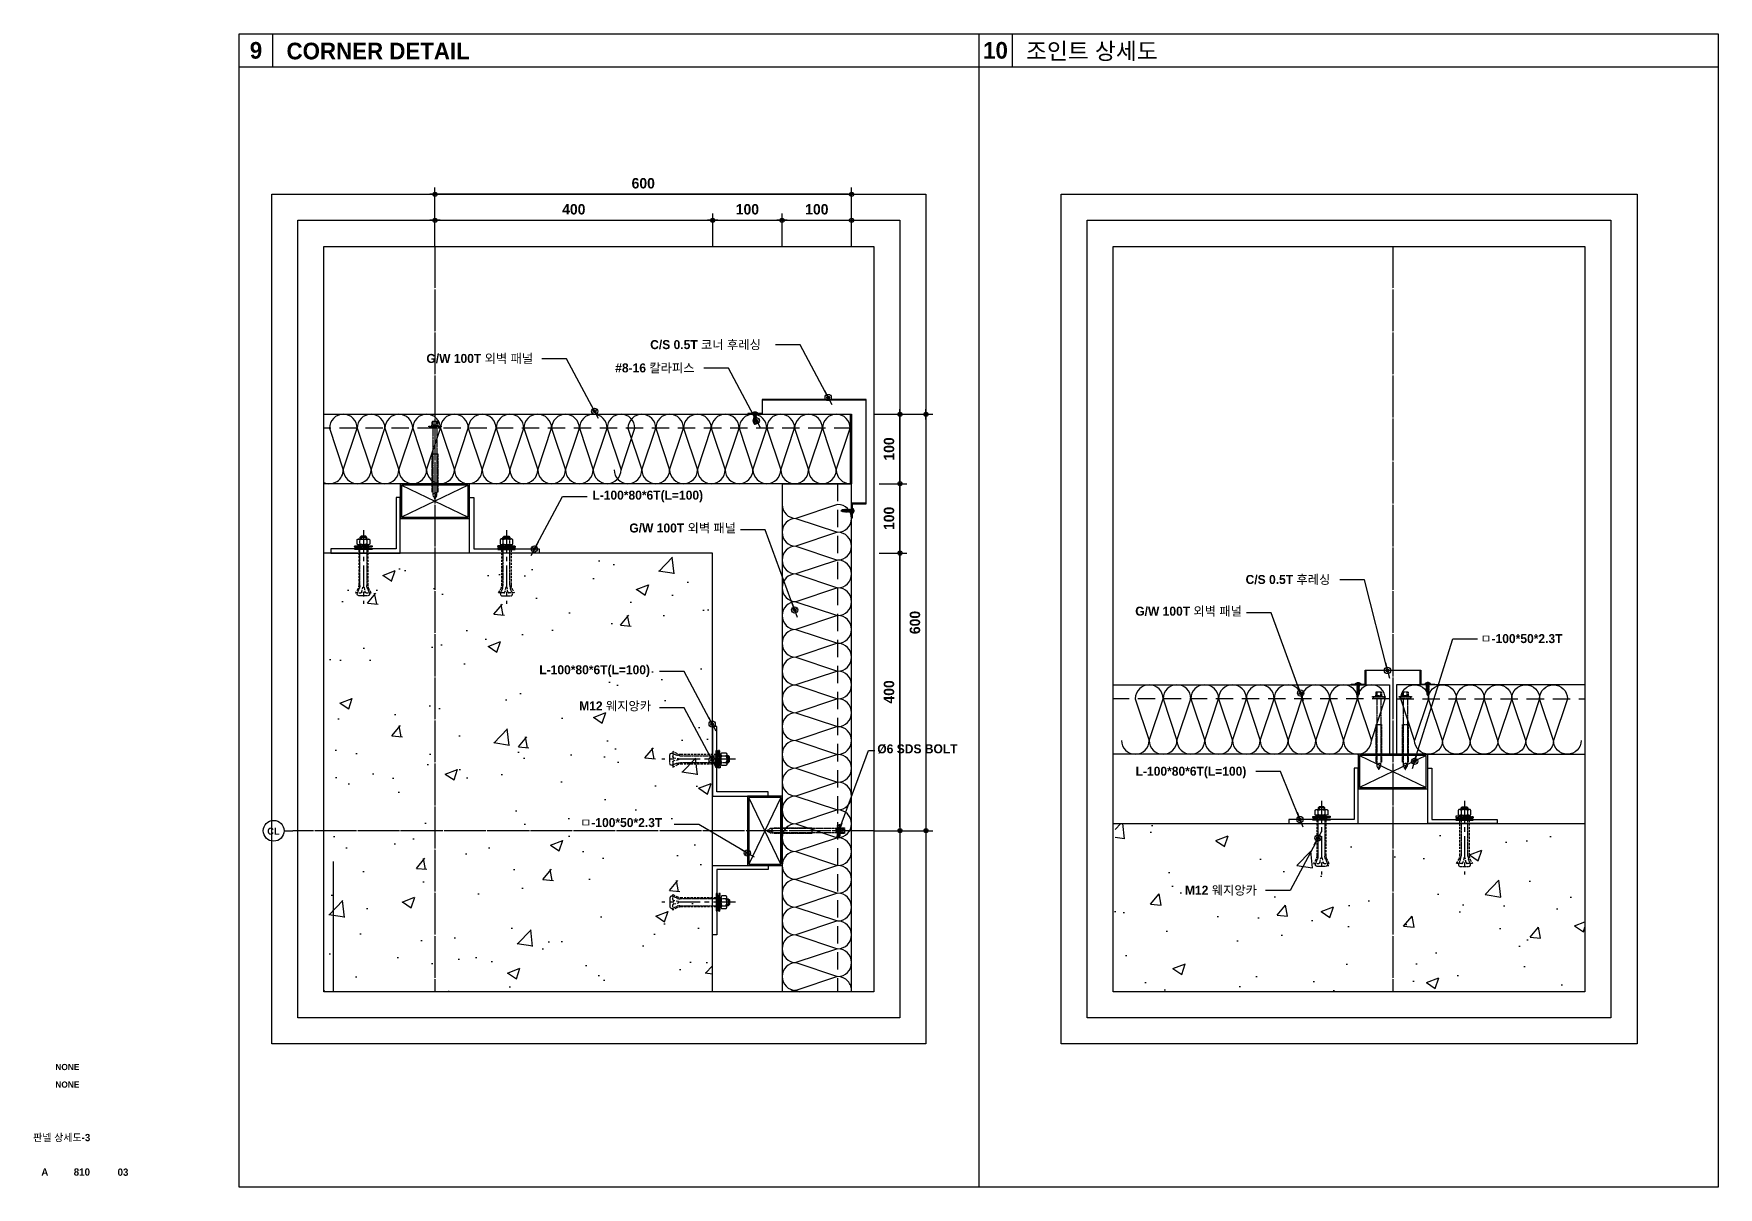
# Model space of a CAD drawing. Extents: x 0 to 20413, y 0 to 2870.
# Drawn here: x 8584 to 11010, y 60 to 1722 of the extents above; entities that cross this region are included whole.
import ezdxf
from ezdxf.enums import TextEntityAlignment as Align

# ---------------------------------------------------------------- set-up
doc = ezdxf.new("R2010")
doc.units = 0
for name, pattern in [('2층평면도-변경$0$CEN', [62, 60, -1, 0, -1]), ('CENTER', [50.8, 31.75, -6.35, 6.35, -6.35]), ('HIDDEN', [0.375, 0.25, -0.125]), ('HIDDEN2', [4.7625, 3.175, -1.5875]), ('XR-PLAN$0$CEN', [62, 60, -1, 0, -1])]:
    doc.linetypes.add(name, pattern=pattern)
doc.layers.get('Defpoints').update_dxf_attribs({"color": 151})
for name, color, linetype in [('1', 7, 'Continuous'), ('2', 2, 'Continuous'), ('2층평면도-변경$0$CEN', 1, '2층평면도-변경$0$CEN'), ('A-ANNO-TEXT1', 7, 'Continuous'), ('A-SYM-LEAD', 7, 'Continuous'), ('AA-XXXX-DIM', 7, 'Continuous'), ('AA-XXXX-SYM', 7, 'Continuous'), ('BOLT', 10, 'Continuous'), ('DIM', 7, 'Continuous'), ('INSUL', 251, 'Continuous'), ('SCREW', 6, 'Continuous'), ('XR-PLAN$0$AA-WAXM-COL', 2, 'Continuous'), ('XR-PLAN$0$AA-XXXX-CNTL', 1, 'XR-PLAN$0$CEN')]:
    doc.layers.add(name, color=color, linetype=linetype)
doc.styles.add('2020음성 1차', font='나눔고딕Bold.ttf')
doc.styles.get("Standard").update_dxf_attribs({"font": 'NanumGothicBold.ttf'})
doc.dimstyles.new('DIM-5', dxfattribs={"dimscale": 5, "dimtxt": 3, "dimasz": 1, "dimexe": 2, "dimexo": 3, "dimgap": 1.5, "dimtad": 1, "dimdec": 0, "dimzin": 0, "dimdsep": 46, "dimtxsty": '2020음성 1차', "dimblk1": 'DIMDOT', "dimblk2": 'DIMDOT', "dimsah": 1, "dimcen": 0, "dimdle": 4, "dimclrd": 7, "dimclre": 7, "dimclrt": 3, "dimadec": 0, "dimazin": 0, "dimtfac": 1, "dimtdec": 0, "dimtix": 1, "dimtmove": 2, "dimatfit": 3, "dimldrblk": 'DIMDOT', "dimfxl": 1, "dimtolj": 1, "dimtzin": 0, "dimarcsym": 0})
doc.dimstyles.new('DIM5', dxfattribs={"dimscale": 5, "dimtxt": 3, "dimasz": 3, "dimexe": 2, "dimexo": 2, "dimgap": 1, "dimtad": 1, "dimdec": 0, "dimdsep": 46, "dimtxsty": 'Standard', "dimblk1": 'DIMDOT', "dimblk2": 'DIMDOT', "dimsah": 1, "dimcen": 0.09, "dimclrt": 4, "dimadec": 0, "dimazin": 0, "dimtfac": 1, "dimtdec": 0, "dimtix": 1, "dimtmove": 2, "dimatfit": 3, "dimldrblk": 'DIMDOT', "dimfxl": 2, "dimtolj": 1, "dimtzin": 0, "dimarcsym": 0})

# ---------------------------------------------------------------- blocks, each defined once
blk = doc.blocks.new('DIMSYM1')
at = {"layer": 'AA-XXXX-SYM'}
blk.add_line((0, 5), (0, 0), dxfattribs=at)
blk.add_circle((0, 11), 6, dxfattribs=at)
at = {"layer": 'AA-XXXX-SYM', "color": 4, "style": '2020음성 1차'}
blk.add_attdef('N', text='', height=4, dxfattribs=at).set_placement((-0.26, 11.12), align=Align.MIDDLE)
blk = doc.blocks.new('An')
at = {"layer": 'BOLT', "linetype": 'CENTER'}
blk.add_line((0, 27.7), (0, -78.2), dxfattribs=at)
at = {"layer": 'BOLT'}
for p, q in [((7.1, 15.1), (-7.1, 15.1)), ((7.1, 6.8), (-7.1, 6.8)), ((-5, 17.4), (5, 17.4)), ((-3.3, 19.1), (-3.3, 15.1)), ((3.3, 19.1), (3.3, 15.1)), ((6.7, 15.1), (6.7, 15.1))]:
    blk.add_line(p, q, dxfattribs=at)
for points in [[(-12.7, 3.8), (-0.2, 2.2), (0, 3.8), (-12.5, 5.5)], [(12.5, 0), (12.5, 1.7), (-12.5, 1.7), (-12.5, 0)], [(12.5, 3.1), (0, 4.7), (0.2, 6.4), (12.7, 4.7)]]:
    blk.add_lwpolyline(points, close=True, dxfattribs=at)
at = {"layer": 'BOLT', "linetype": 'HIDDEN'}
blk.add_lwpolyline([(12.7, 4.7), (-12.5, 5.5), (-12.7, 3.8), (12.5, 3.1)], close=True, dxfattribs=at)
at = {"layer": 'BOLT', "linetype": 'HIDDEN2'}
blk.add_lwpolyline([(6.7, 0), (6.7, -51.2, 0.126377), (8.1, -56.8), (11.3, -62.5), (3.8, -62.5, -0.360473), (2.2, -61.1), (1, -54.8, 0.412222), (0, -54.2), (-0.2, -54.2, 0.360473), (-1, -54.8), (-2.2, -61.1, -0.360473), (-3.8, -62.5), (-11.3, -62.5), (-8.1, -56.8, 0.126377), (-6.7, -51.2), (-6.7, 0)], format="xyb", dxfattribs=at)
at = {"layer": 'BOLT', "linetype": 'CENTER'}
blk.add_lwpolyline([(-9.1, 14), (-9.1, 8, 0.57735), (-5, 8, 0.238157), (5, 8, 0.57735), (9.1, 8), (9.1, 14, 0.57735), (5, 14, 0.238157), (-5, 14, 0.57735)], format="xyb", close=True, dxfattribs=at)
at = {"layer": 'BOLT', "linetype": 'HIDDEN'}
blk.add_lwpolyline([(-5, 14), (-5, 0), (-5, -51.9, -0.095415), (-5.8, -56.3), (-8.6, -63.2, 0.530598), (-6.3, -66.7), (0, -66.7), (6.3, -66.7, 0.530598), (8.6, -63.2), (5.8, -56.3, -0.095415), (5, -51.9), (5, 0), (5, 14)], format="xyb", dxfattribs=at)
at = {"layer": 'BOLT'}
blk.add_lwpolyline([(-5, 14), (-5, 17.4), (-3.3, 19.1), (3.3, 19.1), (5, 17.4), (5, 14)], dxfattribs=at)
blk = doc.blocks.new('SCREW100')
at = {"layer": '2', "color": 13, "linetype": 'HIDDEN'}
for p, q in [((-4, 10), (4, 10)), ((-4, 4.2), (-4, 10)), ((-3, 0), (-3, -92)), ((-2.5, 4.2), (-2.5, 10)), ((2.5, 10), (2.5, 4.2)), ((3, 0), (3, -92)), ((4, 10), (4, 4.2))]:
    blk.add_line(p, q, dxfattribs=at)
for points in [[(9, 3), (9, 2), (-9, 2), (-9, 3)], [(-5, 4.2), (-5, 3), (5, 3), (5, 4.2)]]:
    blk.add_lwpolyline(points, close=True, dxfattribs=at)
for points in [[(7.5, 2), (7.5, 0), (-7.5, 0), (-7.5, 2)], [(-3, -92), (-4, -92), (-4, -37), (4, -37), (4, -92), (3, -92)], [(-3, -92), (-3, -97), (0, -102), (3, -97), (3, -92)], [(0, -102), (1, -96), (3, -94), (1, -93), (-3, -95)]]:
    blk.add_lwpolyline(points, dxfattribs=at)
blk = doc.blocks.new('SCREW')
at = {"layer": 'SCREW'}
for p, q in [((2652.1, -792.9), (2652.6, -792.6)), ((2653.6, -792.6), (2652.1, -792.9)), ((2652.6, -793.1), (2652.1, -792.9)), ((2656.3, -793.8), (2652.1, -794.5)), ((2652.1, -794.5), (2652.6, -793.9)), ((2652.6, -794.7), (2652.1, -794.5)), ((2656.3, -795), (2652.1, -795.7)), ((2652.1, -795.7), (2652.6, -795.2)), ((2652.6, -796), (2652.1, -795.7)), ((2656.3, -796.3), (2652.1, -797)), ((2652.1, -797), (2652.6, -796.5)), ((2652.6, -797.2), (2652.1, -797)), ((2656.3, -797.5), (2652.1, -798.2)), ((2652.1, -798.2), (2652.6, -797.7)), ((2652.6, -798.5), (2652.1, -798.2)), ((2656.3, -798.8), (2652.1, -799.5)), ((2652.1, -799.5), (2652.6, -799)), ((2652.6, -799.8), (2652.1, -799.5)), ((2656.3, -800.1), (2652.1, -800.8)), ((2652.1, -800.8), (2652.6, -800.3)), ((2652.6, -790.3), (2654.2, -788.6)), ((2652.6, -790.3), (2653.6, -790.3)), ((2652.6, -792.6), (2652.6, -790.3)), ((2652.6, -793.1), (2653.6, -792.6)), ((2652.6, -792.6), (2653.6, -792.6)), ((2652.6, -793.9), (2652.6, -793.1)), ((2652.6, -793.9), (2655.7, -793.5)), ((2655.7, -794.3), (2652.6, -794.7)), ((2652.6, -795.2), (2652.6, -794.7)), ((2652.6, -795.2), (2655.7, -794.8)), ((2655.7, -795.5), (2652.6, -796)), ((2652.6, -796.5), (2655.7, -796)), ((2652.6, -796.5), (2652.6, -796)), ((2655.7, -796.8), (2652.6, -797.2)), ((2652.6, -797.7), (2652.6, -797.2)), ((2652.6, -797.7), (2655.7, -797.3)), ((2655.7, -798.1), (2652.6, -798.5)), ((2652.6, -799), (2652.6, -798.5)), ((2652.6, -799), (2655.7, -798.6)), ((2655.7, -799.3), (2652.6, -799.8)), ((2652.6, -800.3), (2655.7, -799.8)), ((2652.6, -800.3), (2652.6, -799.8)), ((2655.7, -800.6), (2652.6, -801)), ((2654.2, -788.6), (2653.6, -792.6)), ((2653.6, -792.6), (2654.2, -793.1)), ((2654.2, -793.1), (2655.2, -792.6)), ((2655.7, -793.5), (2655.7, -790.8)), ((2655.7, -793.5), (2656.3, -793.8)), ((2656.3, -793.8), (2655.7, -794.3)), ((2655.7, -794.3), (2655.7, -794.8)), ((2655.7, -794.8), (2656.3, -795)), ((2656.3, -795), (2655.7, -795.5)), ((2655.7, -795.5), (2655.7, -796)), ((2655.7, -796), (2656.3, -796.3)), ((2656.3, -796.3), (2655.7, -796.8)), ((2655.7, -796.8), (2655.7, -797.3)), ((2655.7, -796.8), (2655.7, -797.3)), ((2655.7, -797.3), (2656.3, -797.5)), ((2656.3, -797.5), (2655.7, -798.1)), ((2655.7, -798.1), (2655.7, -798.6)), ((2655.7, -798.1), (2655.7, -798.6)), ((2655.7, -798.6), (2656.3, -798.8)), ((2656.3, -798.8), (2655.7, -799.3)), ((2655.7, -799.3), (2655.7, -799.8)), ((2655.7, -799.3), (2655.7, -799.8)), ((2655.7, -799.8), (2656.3, -800.1)), ((2656.3, -800.1), (2655.7, -800.6)), ((2655.7, -800.6), (2655.7, -801.1)), ((2655.7, -800.6), (2655.7, -801.1)), ((2658.1, -804.6), (2650.2, -804.6)), ((2650.2, -804.6), (2650.2, -805.1)), ((2650.2, -805.1), (2658.1, -805.1)), ((2652.6, -801), (2652.1, -800.8)), ((2656.3, -801.3), (2652.1, -802)), ((2652.1, -802), (2652.6, -801.5)), ((2652.6, -802.3), (2652.1, -802)), ((2656.3, -802.6), (2652.1, -803.3)), ((2652.1, -803.3), (2652.6, -802.8)), ((2652.6, -803.5), (2652.1, -803.3)), ((2656.3, -803.9), (2652.1, -804.6)), ((2652.1, -804.6), (2652.6, -804.1)), ((2652.6, -801.5), (2652.6, -801)), ((2652.6, -801.5), (2655.7, -801.1)), ((2655.7, -801.9), (2652.6, -802.3)), ((2652.6, -802.8), (2652.6, -802.3)), ((2652.6, -802.8), (2655.7, -802.4)), ((2655.7, -803.1), (2652.6, -803.5)), ((2652.6, -804.1), (2652.6, -803.5)), ((2652.6, -804.1), (2655.7, -803.6)), ((2653.5, -806.8), (2653.5, -805.5)), ((2653.5, -805.5), (2654, -805.5)), ((2654.8, -805.5), (2654.4, -805.5)), ((2654.8, -806.8), (2654.8, -805.5)), ((2655.7, -801.1), (2656.3, -801.3)), ((2656.3, -801.3), (2655.7, -801.9)), ((2655.7, -801.9), (2655.7, -802.4)), ((2655.7, -801.9), (2655.7, -802.4)), ((2655.7, -802.4), (2656.3, -802.6)), ((2656.3, -802.6), (2655.7, -803.1)), ((2655.7, -803.1), (2655.7, -803.6)), ((2655.7, -803.1), (2655.7, -803.6)), ((2655.7, -803.6), (2656.3, -803.9)), ((2656.3, -803.9), (2655.7, -804.4)), ((2655.7, -804.4), (2655.7, -804.6)), ((2658.1, -804.6), (2658.1, -805.1))]:
    blk.add_line(p, q, dxfattribs=at)
for centre, radius, start, end in [((2654, -790.2), 1.65, 57.5313, 85.5597), ((2652.8, -790.8), 2.84, 358.1657, 42.9584), ((2652.5, -790.9), 3.22, 327.4176, 0.6916), ((2654.2, -801.9), 4.99, 221.1042, 318.8958)]:
    blk.add_arc(centre, radius, start, end, dxfattribs=at)
blk = doc.blocks.new('PIs4')
at = {"layer": 'SCREW'}
blk.add_blockref('SCREW', (-2654.2, 804.6), dxfattribs=at)
blk = doc.blocks.new('DIMDOT')
blk.add_line((-1.5, 0), (1.5, 0))
for radius in [0.6, 0.28]:
    blk.add_circle((0, 0), radius)
blk = doc.blocks.new('*D255')
at = {"color": 7, "lineweight": -2}
for p, q in [((9801.4, 973.7), (9841.4, 973.7)), ((9831.4, 578.7), (9831.4, 968.7)), ((9801.4, 573.7), (9841.4, 573.7))]:
    blk.add_line(p, q, dxfattribs=at)
at = {"layer": 'Defpoints', "color": 0}
for p in [(9786.4, 973.7), (9831.4, 973.7), (9786.4, 573.7)]:
    blk.add_point(p, dxfattribs=at)
at = {"color": 7, "linetype": 'ByBlock', "lineweight": -2, "xscale": 5, "yscale": 5, "zscale": 5}
for p, rotation in [((9831.4, 973.7), 90), ((9831.4, 573.7), 270)]:
    blk.add_blockref('DIMDOT', p, dxfattribs=dict(at, rotation=rotation))
at = {"color": 3, "insert": (9815.7, 773.7), "char_height": 15, "attachment_point": 5, "rotation": 90, "style": '2020음성 1차'}
blk.add_mtext('\\A1;400', dxfattribs=at)
blk = doc.blocks.new('*D256')
at = {"color": 7, "lineweight": -2}
for p, q in [((9801.4, 1073.7), (9841.4, 1073.7)), ((9831.4, 978.7), (9831.4, 1068.7)), ((9801.4, 973.7), (9841.4, 973.7))]:
    blk.add_line(p, q, dxfattribs=at)
at = {"layer": 'Defpoints', "color": 0}
for p in [(9786.4, 1073.7), (9831.4, 1073.7), (9786.4, 973.7)]:
    blk.add_point(p, dxfattribs=at)
at = {"color": 7, "linetype": 'ByBlock', "lineweight": -2, "xscale": 5, "yscale": 5, "zscale": 5}
for p, rotation in [((9831.4, 1073.7), 90), ((9831.4, 973.7), 270)]:
    blk.add_blockref('DIMDOT', p, dxfattribs=dict(at, rotation=rotation))
at = {"color": 3, "insert": (9815.7, 1023.7), "char_height": 15, "attachment_point": 5, "rotation": 90, "style": '2020음성 1차'}
blk.add_mtext('\\A1;100', dxfattribs=at)
blk = doc.blocks.new('*D257')
at = {"color": 7, "lineweight": -2}
for p, q in [((9801.4, 1173.7), (9841.4, 1173.7)), ((9831.4, 1078.7), (9831.4, 1168.7)), ((9801.4, 1073.7), (9841.4, 1073.7))]:
    blk.add_line(p, q, dxfattribs=at)
at = {"layer": 'Defpoints', "color": 0}
for p in [(9786.4, 1173.7), (9831.4, 1173.7), (9786.4, 1073.7)]:
    blk.add_point(p, dxfattribs=at)
at = {"color": 7, "linetype": 'ByBlock', "lineweight": -2, "xscale": 5, "yscale": 5, "zscale": 5}
for p, rotation in [((9831.4, 1173.7), 90), ((9831.4, 1073.7), 270)]:
    blk.add_blockref('DIMDOT', p, dxfattribs=dict(at, rotation=rotation))
at = {"color": 3, "insert": (9815.7, 1123.7), "char_height": 15, "attachment_point": 5, "rotation": 90, "style": '2020음성 1차'}
blk.add_mtext('\\A1;100', dxfattribs=at)
blk = doc.blocks.new('*D258')
at = {"color": 7, "lineweight": -2}
for p, q in [((9793.9, 1173.7), (9878.9, 1173.7)), ((9868.9, 1168.7), (9868.9, 578.7)), ((9793.9, 573.7), (9878.9, 573.7))]:
    blk.add_line(p, q, dxfattribs=at)
at = {"layer": 'Defpoints', "color": 0}
for p in [(9778.9, 1173.7), (9778.9, 573.7), (9868.9, 573.7)]:
    blk.add_point(p, dxfattribs=at)
at = {"color": 7, "linetype": 'ByBlock', "lineweight": -2, "xscale": 5, "yscale": 5, "zscale": 5}
for p, rotation in [((9868.9, 1173.7), 90), ((9868.9, 573.7), 270)]:
    blk.add_blockref('DIMDOT', p, dxfattribs=dict(at, rotation=rotation))
at = {"color": 3, "insert": (9853.1, 873.7), "char_height": 15, "attachment_point": 5, "rotation": 90, "style": '2020음성 1차'}
blk.add_mtext('\\A1;600', dxfattribs=at)
blk = doc.blocks.new('*D259')
at = {"color": 7, "lineweight": -2}
for p, q in [((9161.7, 1415.6), (9161.7, 1463.1)), ((9561.7, 1415.6), (9561.7, 1463.1)), ((9166.7, 1453.1), (9556.7, 1453.1))]:
    blk.add_line(p, q, dxfattribs=at)
at = {"layer": 'Defpoints', "color": 0}
for p in [(9561.7, 1453.1), (9161.7, 1400.6), (9561.7, 1400.6)]:
    blk.add_point(p, dxfattribs=at)
at = {"color": 7, "linetype": 'ByBlock', "lineweight": -2, "xscale": 5, "yscale": 5, "zscale": 5, "rotation": 180}
blk.add_blockref('DIMDOT', (9161.7, 1453.1), dxfattribs=at)
at = {"color": 7, "linetype": 'ByBlock', "lineweight": -2, "xscale": 5, "yscale": 5, "zscale": 5}
blk.add_blockref('DIMDOT', (9561.7, 1453.1), dxfattribs=at)
at = {"color": 3, "insert": (9361.7, 1468.9), "char_height": 15, "attachment_point": 5, "style": '2020음성 1차'}
blk.add_mtext('\\A1;400', dxfattribs=at)
blk = doc.blocks.new('*D260')
at = {"color": 7, "lineweight": -2}
for p, q in [((9561.7, 1415.6), (9561.7, 1463.1)), ((9661.7, 1415.6), (9661.7, 1463.1)), ((9566.7, 1453.1), (9656.7, 1453.1))]:
    blk.add_line(p, q, dxfattribs=at)
at = {"layer": 'Defpoints', "color": 0}
for p in [(9661.7, 1453.1), (9561.7, 1400.6), (9661.7, 1400.6)]:
    blk.add_point(p, dxfattribs=at)
at = {"color": 7, "linetype": 'ByBlock', "lineweight": -2, "xscale": 5, "yscale": 5, "zscale": 5, "rotation": 180}
blk.add_blockref('DIMDOT', (9561.7, 1453.1), dxfattribs=at)
at = {"color": 7, "linetype": 'ByBlock', "lineweight": -2, "xscale": 5, "yscale": 5, "zscale": 5}
blk.add_blockref('DIMDOT', (9661.7, 1453.1), dxfattribs=at)
at = {"color": 3, "insert": (9611.7, 1468.9), "char_height": 15, "attachment_point": 5, "style": '2020음성 1차'}
blk.add_mtext('\\A1;100', dxfattribs=at)
blk = doc.blocks.new('*D261')
at = {"color": 7, "lineweight": -2}
for p, q in [((9661.7, 1415.6), (9661.7, 1463.1)), ((9761.7, 1415.6), (9761.7, 1463.1)), ((9666.7, 1453.1), (9756.7, 1453.1))]:
    blk.add_line(p, q, dxfattribs=at)
at = {"layer": 'Defpoints', "color": 0}
for p in [(9761.7, 1453.1), (9661.7, 1400.6), (9761.7, 1400.6)]:
    blk.add_point(p, dxfattribs=at)
at = {"color": 7, "linetype": 'ByBlock', "lineweight": -2, "xscale": 5, "yscale": 5, "zscale": 5, "rotation": 180}
blk.add_blockref('DIMDOT', (9661.7, 1453.1), dxfattribs=at)
at = {"color": 7, "linetype": 'ByBlock', "lineweight": -2, "xscale": 5, "yscale": 5, "zscale": 5}
blk.add_blockref('DIMDOT', (9761.7, 1453.1), dxfattribs=at)
at = {"color": 3, "insert": (9711.7, 1468.9), "char_height": 15, "attachment_point": 5, "style": '2020음성 1차'}
blk.add_mtext('\\A1;100', dxfattribs=at)
blk = doc.blocks.new('*D262')
at = {"color": 7, "lineweight": -2}
for p, q in [((9161.7, 1415.6), (9161.7, 1500.6)), ((9756.7, 1490.6), (9166.7, 1490.6)), ((9761.7, 1415.6), (9761.7, 1500.6))]:
    blk.add_line(p, q, dxfattribs=at)
at = {"layer": 'Defpoints', "color": 0}
for p in [(9161.7, 1490.6), (9161.7, 1400.6), (9761.7, 1400.6)]:
    blk.add_point(p, dxfattribs=at)
at = {"color": 7, "linetype": 'ByBlock', "lineweight": -2, "xscale": 5, "yscale": 5, "zscale": 5, "rotation": 180}
blk.add_blockref('DIMDOT', (9161.7, 1490.6), dxfattribs=at)
at = {"color": 7, "linetype": 'ByBlock', "lineweight": -2, "xscale": 5, "yscale": 5, "zscale": 5}
blk.add_blockref('DIMDOT', (9761.7, 1490.6), dxfattribs=at)
at = {"color": 3, "insert": (9461.7, 1506.4), "char_height": 15, "attachment_point": 5, "style": '2020음성 1차'}
blk.add_mtext('\\A1;600', dxfattribs=at)

msp = doc.modelspace()

# ---------------------------------------------------------------- hatches: boundary and pattern name
h = msp.add_hatch()
h.set_pattern_fill('AR-CONC', color=256)
h.set_pattern_definition([(50, (-212463.34, 538149.46), (182.18467, -15.939086), [19.05, -209.55]), (355, (-212463.34, 538149.46), (-35.24342, 191.056845), [15.24, -167.640584]), (100.451445, (-212448.15, 538148.13), (146.941247, 175.11775), [16.19001, -178.090245]), (46.1842, (-212463.34, 538200.26), (271.07904, -42.04233), [28.575, -314.325]), (96.63556, (-212440.75, 538196.75), (237.40413, 247.42612), [24.28502, -267.13561]), (351.18415, (-212463.34, 538200.26), (237.40413, 247.42612), [22.85997, -251.45973]), (21, (-212437.94, 538187.56), (151.61439, -102.2652), [19.05, -209.55]), (326, (-212437.94, 538187.56), (61.80203, 184.187966), [15.24, -167.64]), (71.451445, (-212425.3, 538179.03), (213.41642, 81.92277), [16.19001, -178.08994]), (37.5, (-212463.335, 538149.456), (3.088603, 84.555039), [0, -165.608, 0, -170.18, 0, -168.275]), (7.5, (-212463.335, 538149.46), (66.819663, 100.180575), [0, -97.028, 0, -161.798, 0, -64.135]), (327.5, (-212519.98, 538149.456), (135.590595, -5.728744), [0, -63.5, 0, -198.12, 0, -262.89]), (317.5, (-212545.38, 538149.46), (148.129181, 25.42649), [0, -82.55, 0, -131.572, 0, -186.69])])
h.paths.add_polyline_path([(9001.93, 341.86), (9561.69, 341.86), (9561.69, 973.7), (9001.93, 973.7)])
h = msp.add_hatch()
h.set_pattern_fill('AR-CONC', color=256)
h.set_pattern_definition([(50, (-3560.02, -772.57), (182.1847, -15.9391), [19.05, -209.55]), (355, (-3560.02, -772.57), (-35.2434, 191.0568), [15.24, -167.6406]), (100.4514, (-3544.84, -773.9), (146.9412, 175.1178), [16.19, -178.0902]), (46.1842, (-3560.02, -721.77), (271.079, -42.0423), [28.575, -314.325]), (96.6356, (-3537.43, -725.28), (237.404, 247.426), [24.285, -267.1356]), (351.1842, (-3560.02, -721.77), (237.404, 247.426), [22.86, -251.4597]), (21, (-3534.62, -734.47), (151.6144, -102.2652), [19.05, -209.55]), (326, (-3534.62, -734.47), (61.802, 184.188), [15.24, -167.64]), (71.4514, (-3521.99, -743), (213.4164, 81.9228), [16.19, -178.09]), (37.5, (-3560.02, -772.575), (3.0886, 84.55504), [0, -165.608, 0, -170.18, 0, -168.275]), (7.5, (-3560.02, -772.575), (66.81966, 100.1806), [0, -97.028, 0, -161.798, 0, -64.135]), (327.5, (-3616.66, -772.575), (135.5906, -5.72874), [0, -63.5, 0, -198.12, 0, -262.89]), (317.5, (-3642.06, -772.57), (148.1292, 25.4265), [0, -82.55, 0, -131.572, 0, -186.69])])
h.paths.add_polyline_path([(10141.49, 583.91), (10817.95, 583.91), (10817.95, 341.86), (10141.49, 341.86)])

# ---------------------------------------------------------------- linework, layer by layer
for p, q in [((8928, 1722), (8928, 1674)), ((9945, 1722), (9945, 60)), ((9993, 1722), (9993, 1674)), ((8880, 1674), (11010, 1674)), ((9015.36, 529.58), (9015.36, 341.86))]:
    msp.add_line(p, q)
at = {"color": 1}
for p, q in [((9113.69, 1071.7), (9209.69, 1025.7)), ((9209.69, 1071.7), (9113.69, 1025.7)), ((10493.49, 681.91), (10589.49, 635.91)), ((10589.49, 681.91), (10493.49, 635.91)), ((9659.69, 621.7), (9613.69, 525.7)), ((9659.69, 525.7), (9613.69, 621.7))]:
    msp.add_line(p, q, dxfattribs=at)
at = {"color": 2}
msp.add_line((10138.6, 583.91), (10817.95, 583.91), dxfattribs=at)
at = {"color": 5}
for points in [[(9762.39, 1024.9), (9762.19, 1024.9), (9762.19, 1034.4), (9761.69, 1034.4), (9761.69, 1024.4), (9762.89, 1024.4), (9762.89, 1044.9), (9782.89, 1044.9), (9782.89, 1194.9), (9632.89, 1194.9), (9632.89, 1174.9), (9612.39, 1174.9), (9612.39, 1173.7), (9622.39, 1173.7), (9622.39, 1174.2), (9612.89, 1174.2), (9612.89, 1174.4), (9633.39, 1174.4), (9633.39, 1194.4), (9782.39, 1194.4), (9782.39, 1045.4), (9762.39, 1045.4)], [(10581.35, 805.11), (10581.35, 785.11), (10601.85, 785.11), (10601.85, 783.91), (10591.85, 783.91), (10591.85, 784.41), (10601.35, 784.41), (10601.35, 784.61), (10580.85, 784.61), (10580.85, 804.61), (10502.14, 804.61), (10502.14, 784.61), (10481.64, 784.61), (10481.64, 784.41), (10491.14, 784.41), (10491.14, 783.91), (10481.14, 783.91), (10481.14, 785.11), (10501.64, 785.11), (10501.64, 805.11)]]:
    msp.add_lwpolyline(points, close=True, dxfattribs=at)
at = {"color": 4}
for points in [[(9111.69, 1023.7), (9211.69, 1023.7), (9211.69, 1073.7), (9111.69, 1073.7)], [(9113.69, 1025.7), (9209.69, 1025.7), (9209.69, 1071.7), (9113.69, 1071.7)], [(9011.69, 973.7), (9111.69, 973.7), (9111.69, 1053.7), (9105.69, 1053.7), (9105.69, 979.7), (9011.69, 979.7)], [(9311.69, 973.7), (9211.69, 973.7), (9211.69, 1053.7), (9217.69, 1053.7), (9217.69, 979.7), (9311.69, 979.7)], [(9561.69, 723.7), (9561.69, 623.7), (9641.69, 623.7), (9641.69, 629.7), (9567.69, 629.7), (9567.69, 723.7)], [(10491.49, 633.91), (10591.49, 633.91), (10591.49, 683.91), (10491.49, 683.91)], [(10493.49, 635.91), (10589.49, 635.91), (10589.49, 681.91), (10493.49, 681.91)], [(10391.49, 583.91), (10491.49, 583.91), (10491.49, 663.91), (10485.49, 663.91), (10485.49, 589.91), (10391.49, 589.91)], [(10691.49, 583.91), (10591.49, 583.91), (10591.49, 663.91), (10597.49, 663.91), (10597.49, 589.91), (10691.49, 589.91)], [(9611.69, 623.7), (9611.69, 523.7), (9661.69, 523.7), (9661.69, 623.7)], [(9613.69, 621.7), (9613.69, 525.7), (9659.69, 525.7), (9659.69, 621.7)], [(9561.69, 423.7), (9561.69, 523.7), (9641.69, 523.7), (9641.69, 517.7), (9567.69, 517.7), (9567.69, 423.7)]]:
    msp.add_lwpolyline(points, close=True, dxfattribs=at)
at = {"layer": '1', "color": 2, "linetype": 'HIDDEN', "ltscale": 100}
for p, q in [((9761.69, 1153.7), (9001.93, 1153.7)), ((9741.69, 1073.7), (9741.69, 341.86)), ((10536.49, 763.91), (10138.6, 763.91)), ((10546.49, 763.91), (10817.95, 763.91))]:
    msp.add_line(p, q, dxfattribs=at)
at = {"layer": '1', "color": 2}
for points in [[(9001.93, 1173.7), (9761.69, 1173.7), (9761.69, 1073.7), (9001.93, 1073.7)], [(9761.69, 341.86), (9761.69, 1073.7), (9661.69, 1073.7), (9661.69, 341.86)], [(10138.6, 783.91), (10536.49, 783.91), (10536.49, 683.91), (10138.6, 683.91)], [(10817.95, 783.91), (10546.49, 783.91), (10546.49, 683.91), (10817.95, 683.91)]]:
    msp.add_lwpolyline(points, dxfattribs=at)
at = {"layer": '2층평면도-변경$0$CEN'}
msp.add_line((10541.49, 1415.63), (10541.49, 341.86), dxfattribs=at)
at = {"layer": 'Defpoints'}
for points in [[(8880, 1722), (11010, 1722), (11010, 60), (8880, 60)], [(8926.93, 1490.63), (9868.91, 1490.63), (9868.91, 266.86), (8926.93, 266.86)], [(10063.6, 1490.63), (10892.95, 1490.63), (10892.95, 266.86), (10063.6, 266.86)], [(8964.43, 1453.13), (9831.41, 1453.13), (9831.41, 304.36), (8964.43, 304.36)], [(8964.43, 1453.13), (9831.41, 1453.13), (9831.41, 304.36), (8964.43, 304.36)], [(10101.1, 1453.13), (10855.45, 1453.13), (10855.45, 304.36), (10101.1, 304.36)], [(10101.1, 1453.13), (10855.45, 1453.13), (10855.45, 304.36), (10101.1, 304.36)], [(9001.93, 1415.63), (9793.91, 1415.63), (9793.91, 341.86), (9001.93, 341.86)], [(10138.6, 1415.63), (10817.95, 1415.63), (10817.95, 341.86), (10138.6, 341.86)]]:
    msp.add_lwpolyline(points, close=True, dxfattribs=at)
at = {"layer": 'INSUL'}
for p, q in [((9759.76, 1173.7), (9759.76, 1073.7)), ((9661.69, 1073.7), (9761.69, 1073.7))]:
    msp.add_line(p, q, dxfattribs=at)
for points in [[(9001.93, 1075.3, 0.5375769), (9029.76, 1093.7), (9049.76, 1153.7, 1), (9009.76, 1153.7), (9029.76, 1093.7)], [(9029.76, 1093.7, 1), (9069.76, 1093.7), (9089.76, 1153.7, 1), (9049.76, 1153.7), (9069.76, 1093.7)], [(9069.76, 1093.7, 1), (9109.76, 1093.7), (9129.76, 1153.7, 1), (9089.76, 1153.7), (9109.76, 1093.7)], [(9109.76, 1093.7, 1), (9149.76, 1093.7), (9169.76, 1153.7, 1), (9129.76, 1153.7), (9149.76, 1093.7)], [(9149.76, 1093.7, 1), (9189.76, 1093.7), (9209.76, 1153.7, 1), (9169.76, 1153.7), (9189.76, 1093.7)], [(9189.76, 1093.7, 1), (9229.76, 1093.7), (9249.76, 1153.7, 1), (9209.76, 1153.7), (9229.76, 1093.7)], [(9229.76, 1093.7, 1), (9269.76, 1093.7), (9289.76, 1153.7, 1), (9249.76, 1153.7), (9269.76, 1093.7)], [(9269.76, 1093.7, 1), (9309.76, 1093.7), (9329.76, 1153.7, 1), (9289.76, 1153.7), (9309.76, 1093.7)], [(9309.76, 1093.7, 1), (9349.76, 1093.7), (9369.76, 1153.7, 1), (9329.76, 1153.7), (9349.76, 1093.7)], [(9349.76, 1093.7, 1), (9389.76, 1093.7), (9409.76, 1153.7, 1), (9369.76, 1153.7), (9389.76, 1093.7)], [(9389.76, 1093.7, 1), (9429.76, 1093.7), (9449.76, 1153.7, 1), (9409.76, 1153.7), (9429.76, 1093.7)], [(9419.76, 1093.7, 1), (9459.76, 1093.7), (9479.76, 1153.7, 1), (9439.76, 1153.7), (9459.76, 1093.7)], [(9459.76, 1093.7, 1), (9499.76, 1093.7), (9519.76, 1153.7, 1), (9479.76, 1153.7), (9499.76, 1093.7)], [(9499.76, 1093.7, 1), (9539.76, 1093.7), (9559.76, 1153.7, 1), (9519.76, 1153.7), (9539.76, 1093.7)], [(9539.76, 1093.7, 1), (9579.76, 1093.7), (9599.76, 1153.7, 1), (9559.76, 1153.7), (9579.76, 1093.7)], [(9579.76, 1093.7, 1), (9619.76, 1093.7), (9639.76, 1153.7, 1), (9599.76, 1153.7), (9619.76, 1093.7)], [(9619.76, 1093.7, 1), (9659.76, 1093.7), (9679.76, 1153.7, 1), (9639.76, 1153.7), (9659.76, 1093.7)], [(9659.76, 1093.7, 1), (9699.76, 1093.7), (9719.76, 1153.7, 1), (9679.76, 1153.7), (9699.76, 1093.7)], [(9699.76, 1093.7, 1), (9739.76, 1093.7), (9759.76, 1153.7, 1), (9719.76, 1153.7), (9739.76, 1093.7)], [(9739.76, 1093.7, 0.4142136), (9759.76, 1073.7)], [(9661.69, 1043.7, 0.4142136), (9681.69, 1023.7), (9741.69, 1003.7, 1), (9741.69, 1043.7), (9681.69, 1023.7)], [(9681.69, 1023.7, 1), (9681.69, 983.7), (9741.69, 963.7, 1), (9741.69, 1003.7), (9681.69, 983.7)], [(9681.69, 983.7, 1), (9681.69, 943.7), (9741.69, 923.7, 1), (9741.69, 963.7), (9681.69, 943.7)], [(9681.69, 943.7, 1), (9681.69, 903.7), (9741.69, 883.7, 1), (9741.69, 923.7), (9681.69, 903.7)], [(9681.69, 903.7, 1), (9681.69, 863.7), (9741.69, 843.7, 1), (9741.69, 883.7), (9681.69, 863.7)], [(9681.69, 863.7, 1), (9681.69, 823.7), (9741.69, 803.7, 1), (9741.69, 843.7), (9681.69, 823.7)], [(9681.69, 823.7, 1), (9681.69, 783.7), (9741.69, 763.7, 1), (9741.69, 803.7), (9681.69, 783.7)], [(9681.69, 783.7, 1), (9681.69, 743.7), (9741.69, 723.7, 1), (9741.69, 763.7), (9681.69, 743.7)], [(10150.36, 703.91, 1), (10190.36, 703.91), (10210.36, 763.91, 1), (10170.36, 763.91), (10190.36, 703.91)], [(10190.36, 703.91, 1), (10230.36, 703.91), (10250.36, 763.91, 1), (10210.36, 763.91), (10230.36, 703.91)], [(10230.36, 703.91, 1), (10270.36, 703.91), (10290.36, 763.91, 1), (10250.36, 763.91), (10270.36, 703.91)], [(10270.36, 703.91, 1), (10310.36, 703.91), (10330.36, 763.91, 1), (10290.36, 763.91), (10310.36, 703.91)], [(10310.3, 703.91, 1), (10350.3, 703.91), (10370.3, 763.91, 1), (10330.3, 763.91), (10350.3, 703.91)], [(10350.3, 703.91, 1), (10390.3, 703.91), (10410.3, 763.91, 1), (10370.3, 763.91), (10390.3, 703.91)], [(10390.3, 703.91, 1), (10430.3, 703.91), (10450.3, 763.91, 1), (10410.3, 763.91), (10430.3, 703.91)], [(10430.3, 703.91, 1), (10470.3, 703.91), (10490.3, 763.91, 1), (10450.3, 763.91), (10470.3, 703.91)], [(10470.3, 703.91, 1), (10510.3, 703.91), (10530.3, 763.91, 1), (10490.3, 763.91), (10510.3, 703.91)], [(10612.69, 703.91, -1), (10572.69, 703.91), (10552.69, 763.91, -1), (10592.69, 763.91), (10572.69, 703.91)], [(10652.69, 703.91, -1), (10612.69, 703.91), (10592.69, 763.91, -1), (10632.69, 763.91), (10612.69, 703.91)], [(10692.69, 703.91, -1), (10652.69, 703.91), (10632.69, 763.91, -1), (10672.69, 763.91), (10652.69, 703.91)], [(10732.69, 703.91, -1), (10692.69, 703.91), (10672.69, 763.91, -1), (10712.69, 763.91), (10692.69, 703.91)], [(10772.69, 703.91, -1), (10732.69, 703.91), (10712.69, 763.91, -1), (10752.69, 763.91), (10732.69, 703.91)], [(10812.63, 703.91, -1), (10772.63, 703.91), (10752.63, 763.91, -1), (10792.63, 763.91), (10772.63, 703.91)], [(9681.69, 743.7, 1), (9681.69, 703.7), (9741.69, 683.7, 1), (9741.69, 723.7), (9681.69, 703.7)], [(9681.69, 703.7, 1), (9681.69, 663.7), (9741.69, 643.7, 1), (9741.69, 683.7), (9681.69, 663.7)], [(9681.69, 663.7, 1), (9681.69, 623.7), (9741.69, 603.7, 1), (9741.69, 643.7), (9681.69, 623.7)], [(9681.69, 623.7, 1), (9681.69, 583.7), (9741.69, 563.7, 1), (9741.69, 603.7), (9681.69, 583.7)], [(9681.69, 583.7, 1), (9681.69, 543.7), (9741.69, 523.7, 1), (9741.69, 563.7), (9681.69, 543.7)], [(9681.69, 543.7, 1), (9681.69, 503.7), (9741.69, 483.7, 1), (9741.69, 523.7), (9681.69, 503.7)], [(9681.69, 503.7, 1), (9681.69, 463.7), (9741.69, 443.7, 1), (9741.69, 483.7), (9681.69, 463.7)], [(9681.69, 463.7, 1), (9681.69, 423.7), (9741.69, 403.7, 1), (9741.69, 443.7), (9681.69, 423.7)], [(9681.69, 423.7, 1), (9681.69, 383.7), (9741.69, 363.7, 1), (9741.69, 403.7), (9681.69, 383.7)], [(9681.69, 383.7, 1), (9681.69, 343.7), (9687.22, 341.86)], [(9681.69, 343.7, 0.1085898), (9673.31, 341.86, 0.1085898)], [(9761.61, 341.86, 0.4415071), (9741.69, 363.7), (9681.69, 343.7)]]:
    msp.add_lwpolyline(points, format="xyb", dxfattribs=at)
at = {"layer": 'XR-PLAN$0$AA-WAXM-COL'}
msp.add_lwpolyline([(9561.69, 341.86), (9561.69, 973.7), (9001.93, 973.7)], dxfattribs=at)
at = {"layer": 'XR-PLAN$0$AA-XXXX-CNTL'}
for p, q in [((9161.69, 1415.63), (9161.69, 341.86)), ((9793.91, 573.7), (8956.93, 573.7))]:
    msp.add_line(p, q, dxfattribs=at)

# ---------------------------------------------------------------- block references
at = {"xscale": -1}
for name, p, rotation in [('PIs4', (9622.64, 1174.9), 180), ('PIs4', (9762.89, 1034.65), 89.99999999999993), ('PIs4', (10491.39, 785.11), 180), ('An', (9566.86, 676.7), 270)]:
    msp.add_blockref(name, p, dxfattribs=dict(at, rotation=rotation))
for name, p in [('SCREW100', (9161.69, 1153.7)), ('An', (9264.69, 978.87)), ('SCREW100', (10521.04, 763.91)), ('SCREW100', (10559.15, 763.91)), ('An', (10644.49, 589.08))]:
    msp.add_blockref(name, p)
for p in [(9058.69, 978.87), (10438.49, 589.08)]:
    msp.add_blockref('An', p, dxfattribs=at)
for name, p, rotation in [('PIs4', (10591.6, 785.11), 180), ('SCREW100', (9741.69, 573.7), 270), ('An', (9566.86, 470.7), 270)]:
    msp.add_blockref(name, p, dxfattribs=dict(rotation=rotation))
at = {"layer": 'AA-XXXX-SYM'}
ref = msp.add_blockref('DIMSYM1', (8956.93, 573.7), dxfattribs=dict(at, xscale=2.500000000000054, yscale=2.500000000000054, zscale=2.500000000000054, rotation=90))
ref.add_attrib('N', 'CL', dxfattribs={"layer": 'AA-XXXX-DIM', "color": 4, "height": 10, "style": '2020음성 1차'}).set_placement((8929.13, 573.07), align=Align.MIDDLE)

# ---------------------------------------------------------------- texts
at = {"layer": 'A-ANNO-TEXT1', "style": '2020음성 1차'}
for s, p in [('9', (8904, 1698)), ('10', (9969, 1698))]:
    msp.add_text(s, height=24, dxfattribs=at).set_placement(p, align=Align.MIDDLE_CENTER)
for s, p in [('CORNER DETAIL', (8948, 1697)), ('조인트 상세도', (10013, 1697))]:
    msp.add_text(s, height=24, dxfattribs=at).set_placement(p, align=Align.MIDDLE_LEFT)
for s, height, p in [('NONE', 9, (8632.36, 233.33)), ('NONE', 9, (8632.36, 208)), ('판넬 상세도-3', 10.5, (8624.24, 131.96)), ('A', 10.5, (8599.9, 82.06)), ('810', 10.5, (8653.25, 82.06)), ('03', 10.5, (8712.47, 81.81))]:
    msp.add_text(s, height=height, dxfattribs=at).set_placement(p, align=Align.MIDDLE)
at = {"layer": 'A-SYM-LEAD', "color": 3, "style": '2020음성 1차'}
for s, p in [('G/W 100T 외벽 패널', (9149.47, 1243.79)), ('C/S 0.5T 코너 후레싱', (9471.72, 1263.66)), ('#8-16 칼라피스', (9421.38, 1230.13)), ('L-100*80*6T(L=100)', (9388.46, 1046.83)), ('G/W 100T 외벽 패널', (9441.69, 999.49)), ('C/S 0.5T 후레싱', (10329.24, 925.32)), ('G/W 100T 외벽 패널', (10170.3, 879.7)), ('ㅁ-100*50*2.3T', (10667.19, 840.15)), ('L-100*80*6T(L=100)', (9312.04, 795.25)), ('M12 웨지앙카', (9369.43, 743.17)), ('Ø6 SDS BOLT', (9798.83, 681.35)), ('L-100*80*6T(L=100)', (10170.87, 649.08)), ('ㅁ-100*50*2.3T', (9370.68, 575.1)), ('M12 웨지앙카', (10241.91, 477.67))]:
    msp.add_text(s, height=12.96, dxfattribs=at).set_placement(p, align=Align.BOTTOM_LEFT)

# ---------------------------------------------------------------- dimensions: what is measured, and where the dimension line sits
for p1, p2, distance, picture, middle in [((9761.69, 1400.63), (9161.69, 1400.63), -90, '*D262', (9461.69, 1506.41)), ((9161.69, 1400.63), (9561.69, 1400.63), 52.5, '*D259', (9361.69, 1468.86)), ((9778.91, 1173.7), (9778.91, 573.7), 90, '*D258', (9853.13, 873.7)), ((9786.41, 573.7), (9786.41, 973.7), -45, '*D255', (9815.68, 773.7))]:
    dim = msp.add_aligned_dim(p1=p1, p2=p2, distance=distance, dimstyle='DIM-5')
    dim.commit()
    dim.dimension.update_dxf_attribs({"geometry": picture, "text_midpoint": middle})
for base, p1, p2, angle, picture, middle in [((9661.69, 1453.13), (9561.69, 1400.63), (9661.69, 1400.63), 180, '*D260', (9611.69, 1468.86)), ((9761.69, 1453.13), (9661.69, 1400.63), (9761.69, 1400.63), 180, '*D261', (9711.69, 1468.86)), ((9831.41, 1173.7), (9786.41, 1073.7), (9786.41, 1173.7), 270, '*D257', (9815.68, 1123.7)), ((9831.41, 1073.7), (9786.41, 973.7), (9786.41, 1073.7), 270, '*D256', (9815.68, 1023.7))]:
    dim = msp.add_linear_dim(base=base, p1=p1, p2=p2, angle=angle, dimstyle='DIM-5')
    dim.commit()
    dim.dimension.update_dxf_attribs({"geometry": picture, "text_midpoint": middle})

# ---------------------------------------------------------------- leaders
at = {"layer": 'DIM'}
for points in [[(9728.03, 1197.9), (9687.75, 1273.53), (9652.25, 1273.53)], [(9391.67, 1178.04), (9351.39, 1253.66), (9315.89, 1253.66)], [(9624.69, 1164.37), (9584.41, 1239.99), (9548.9, 1239.99)], [(9304.95, 979.75), (9345.23, 1055.38), (9380.73, 1055.38)], [(9679.74, 891.81), (9637.32, 1007.27), (9601.82, 1007.27)], [(10533.6, 804.61), (10500.49, 935.18), (10464.98, 935.18)], [(10408.35, 772.02), (10365.93, 887.48), (10330.43, 887.48)], [(10572.58, 673.81), (10627.7, 850.01), (10663.21, 850.01)], [(9561.01, 727.41), (9520.73, 803.03), (9485.23, 803.03)], [(9561.01, 675.33), (9520.73, 750.95), (9485.23, 750.95)], [(9743.64, 573.67), (9786.06, 689.13), (9795.38, 689.13)], [(10407.54, 589.91), (10379.56, 658.9), (10344.06, 658.9)], [(9611.69, 541.6), (9541.78, 582.88), (9506.28, 582.88)], [(10433.49, 563.12), (10393.22, 487.5), (10357.71, 487.5)]]:
    msp.add_leader(points, dimstyle='DIM5', override={"dimasz": 1.5, "dimgap": 1, "dimtad": 0}, dxfattribs=at)

doc.saveas('drawing.dxf')
